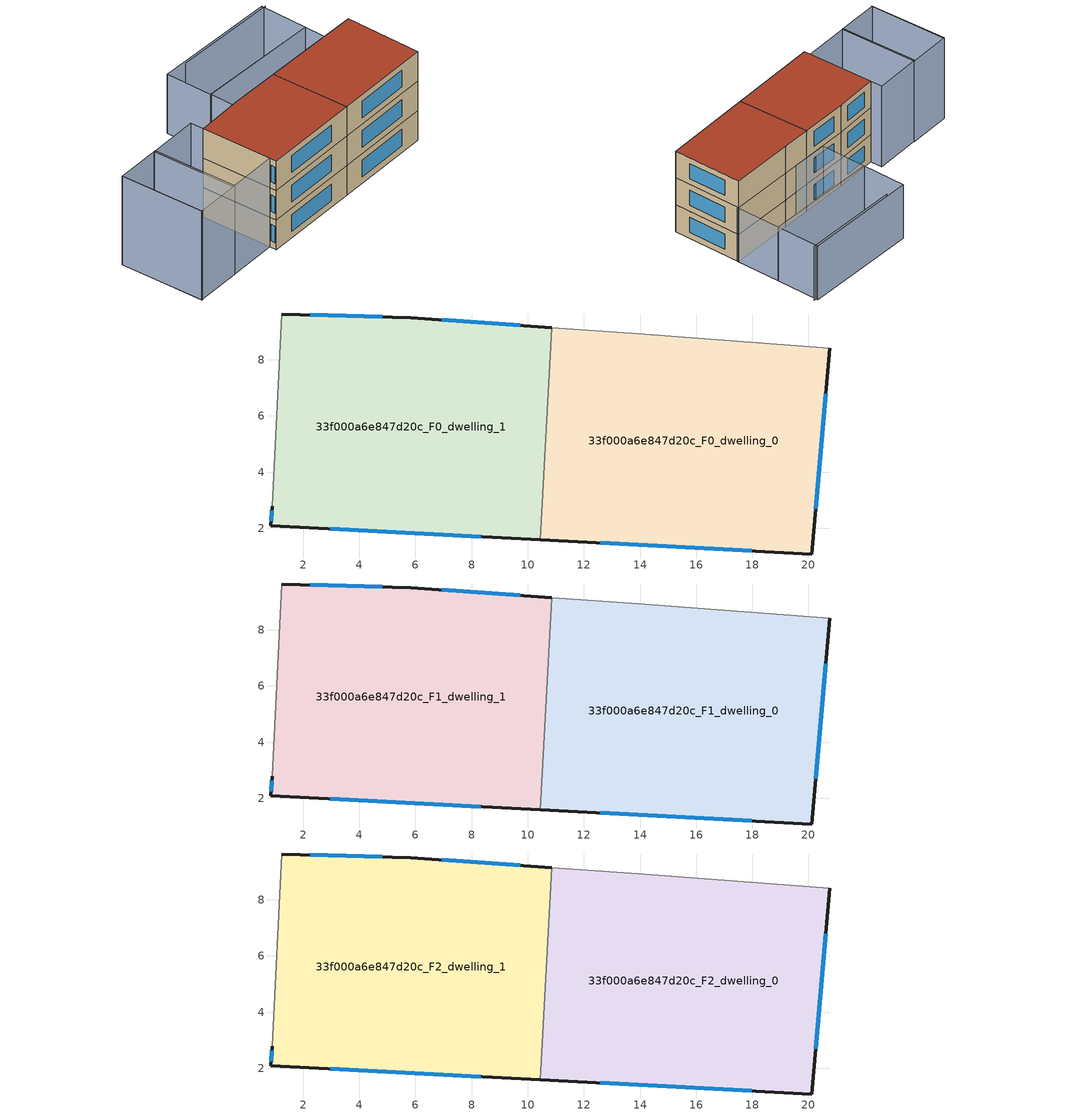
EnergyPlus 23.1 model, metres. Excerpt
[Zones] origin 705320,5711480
33f000a6e847d20c_F0_dwelling_0
 floor ground (EU_floor_Construction): 20.75,8.41 20.11,1.08 10.45,1.59 10.85,9.14 13.93,8.92 z0
 wall outside (EU_wall_Construction): 10.45,1.59 20.11,1.08 20.75,8.41 z0:3
 wall adiabatic (EU_wall_Construction): 20.75,8.41 13.93,8.92 10.85,9.14 z0:3
 wall to 33f000a6e847d20c_F0_dwelling_1 (EU_wall_Construction): 10.85,9.14 10.45,1.59 z0:3
 window (EU_Window_Construction): 20.25,2.7 20.61,6.79 / 12.59,1.48 17.98,1.2 z0.66:2.34
33f000a6e847d20c_F0_dwelling_1
 floor ground (EU_floor_Construction): 10.85,9.14 10.45,1.59 0.85,2.1 0.9,2.78 1.25,9.63 5.83,9.5 z0
 wall outside (EU_wall_Construction): 10.85,9.14 5.83,9.5 1.25,9.63 / 0.9,2.78 0.85,2.1 10.45,1.59 z0:3
 wall adiabatic (EU_wall_Construction): 1.25,9.63 0.9,2.78 z0:3
 window (EU_Window_Construction): 4.82,9.53 2.26,9.6 / 9.74,9.22 6.94,9.42 / 2.97,1.99 8.33,1.71 / 0.89,2.63 0.86,2.25 z0.66:2.34
33f000a6e847d20c_F1_dwelling_0
 floor to 33f000a6e847d20c_F0_dwelling_0 (EU_floor_Construction): 20.75,8.41 20.11,1.08 10.45,1.59 10.85,9.14 13.93,8.92 z3
 wall outside (EU_wall_Construction): 10.45,1.59 20.11,1.08 20.75,8.41 z3:6
 wall adiabatic (EU_wall_Construction): 20.75,8.41 13.93,8.92 10.85,9.14 z3:6
 wall to 33f000a6e847d20c_F1_dwelling_1 (EU_wall_Construction): 10.85,9.14 10.45,1.59 z3:6
 window (EU_Window_Construction): 20.25,2.7 20.61,6.79 / 12.59,1.48 17.98,1.2 z3.66:5.34
33f000a6e847d20c_F1_dwelling_1
 floor to 33f000a6e847d20c_F0_dwelling_1 (EU_floor_Construction): 10.85,9.14 10.45,1.59 0.85,2.1 0.9,2.78 1.25,9.63 5.83,9.5 z3
 wall outside (EU_wall_Construction): 10.85,9.14 5.83,9.5 1.25,9.63 / 0.9,2.78 0.85,2.1 10.45,1.59 z3:6
 wall adiabatic (EU_wall_Construction): 1.25,9.63 0.9,2.78 z3:6
 window (EU_Window_Construction): 4.82,9.53 2.26,9.6 / 9.74,9.22 6.94,9.42 / 2.97,1.99 8.33,1.71 / 0.89,2.63 0.86,2.25 z3.66:5.34
33f000a6e847d20c_F2_dwelling_0
 floor to 33f000a6e847d20c_F1_dwelling_0 (EU_floor_Construction): 20.75,8.41 20.11,1.08 10.45,1.59 10.85,9.14 13.93,8.92 z6
 wall outside (EU_wall_Construction): 10.45,1.59 20.11,1.08 20.75,8.41 z6:9
 wall adiabatic (EU_wall_Construction): 20.75,8.41 13.93,8.92 10.85,9.14 z6:9
 wall to 33f000a6e847d20c_F2_dwelling_1 (EU_wall_Construction): 10.85,9.14 10.45,1.59 z6:9
 window (EU_Window_Construction): 20.25,2.7 20.61,6.79 / 12.59,1.48 17.98,1.2 z6.66:8.34
 roof outside (EU_roof_Construction): 20.11,1.08 20.75,8.41 13.93,8.92 10.85,9.14 10.45,1.59 z9
33f000a6e847d20c_F2_dwelling_1
 floor to 33f000a6e847d20c_F1_dwelling_1 (EU_floor_Construction): 10.85,9.14 10.45,1.59 0.85,2.1 0.9,2.78 1.25,9.63 5.83,9.5 z6
 wall outside (EU_wall_Construction): 10.85,9.14 5.83,9.5 1.25,9.63 / 0.9,2.78 0.85,2.1 10.45,1.59 z6:9
 wall adiabatic (EU_wall_Construction): 1.25,9.63 0.9,2.78 z6:9
 window (EU_Window_Construction): 4.82,9.53 2.26,9.6 / 9.74,9.22 6.94,9.42 / 2.97,1.99 8.33,1.71 / 0.89,2.63 0.86,2.25 z6.66:8.34
 roof outside (EU_roof_Construction): 10.45,1.59 10.85,9.14 5.83,9.5 1.25,9.63 0.9,2.78 0.85,2.1 z9
shading: -7.96,11.39 -8.41,3.19 / -3.65,11.16 1.32,10.9 / 1.32,10.9 0.9,2.76 / 0.9,2.76 -4.07,3.02 / -4.07,3.02 -3.65,11.16 / -3.91,3.01 -8.41,3.23 / -8.41,3.23 -8.02,11.39 / -8.02,11.39 -3.51,11.17 / -3.51,11.17 -3.91,3.01 z0:9; 21.82,17.42 11.49,18.31 / 9.02,14.17 21.22,13.02 / 21.22,13.02 20.78,8.28 / 20.78,8.28 8.58,9.42 / 8.58,9.42 9.02,14.17 / 21.63,17.63 21.22,13.02 / 21.22,13.02 8.98,14.12 / 8.98,14.12 9.39,18.72 / 9.39,18.72 21.63,17.63 z0:6
[Building]
EU S2 Campaign: North Axis=0; Terrain=City; Solar Distribution=FullExterior
[Site:Location]
London: Latitude=51.5; Longitude=-0.5; Time Zone=0; Elevation=25
[SizingPeriod:WeatherFileDays]
AnnualSizingPeriod: Begin Month=1; Begin Day of Month=1; End Month=12; End Day of Month=31; Day of Week for Start Day=Monday; Use Weather File Daylight Saving Period=No; Use Weather File Rain and Snow Indicators=No
[MATERIAL]
EU_InternalMass_Material: Roughness=MediumRough; Thickness=0.1; Conductivity=1; Density=1800; Specific Heat=900; Thermal Absorptance=0.9; Solar Absorptance=0.7; Visible Absorptance=0.7
[MATERIAL:NOMASS] Roughness=MediumRough; Thermal Absorptance=0.9; Solar Absorptance=0.7; Visible Absorptance=0.7
Name | Thermal Resistance
EU_wall_NoMass | 3.05077
EU_roof_NoMass; EU_floor_NoMass | 3.35585
[WINDOWMATERIAL:SIMPLEGLAZINGSYSTEM]
EU_Window_SimpleGlazing: UFactor=1.88725; Solar Heat Gain Coefficient=0.72; Visible Transmittance=0.72
[CONSTRUCTION]
EU_wall_Construction: EU_wall_NoMass
EU_roof_Construction: EU_roof_NoMass
EU_floor_Construction: EU_floor_NoMass
EU_Window_Construction: EU_Window_SimpleGlazing
EU_InternalMass_Construction: EU_InternalMass_Material
[ZONE] Type=1; Multiplier=1; Ceiling Height=autocalculate; Floor Area=autocalculate; Part of Total Floor Area=Yes
Name | Volume
33f000a6e847d20c_F0_dwelling_0 | 219.242
33f000a6e847d20c_F1_dwelling_0; 33f000a6e847d20c_F2_dwelling_0 | 219.24
33f000a6e847d20c_F0_dwelling_1 | 219.238
33f000a6e847d20c_F1_dwelling_1; 33f000a6e847d20c_F2_dwelling_1 | 219.237
[INTERNALMASS] Construction=EU_InternalMass_Construction
Name | Zone or ZoneList | Surface Area
33f000a6e847d20c_F0_dwelling_0_EU_InternalMass | 33f000a6e847d20c_F0_dwelling_0 | 73.0805
33f000a6e847d20c_F0_dwelling_1_EU_InternalMass | 33f000a6e847d20c_F0_dwelling_1 | 73.0791
33f000a6e847d20c_F1_dwelling_0_EU_InternalMass | 33f000a6e847d20c_F1_dwelling_0 | 73.0805
33f000a6e847d20c_F1_dwelling_1_EU_InternalMass | 33f000a6e847d20c_F1_dwelling_1 | 73.0791
33f000a6e847d20c_F2_dwelling_0_EU_InternalMass | 33f000a6e847d20c_F2_dwelling_0 | 73.0805
33f000a6e847d20c_F2_dwelling_1_EU_InternalMass | 33f000a6e847d20c_F2_dwelling_1 | 73.0791
[OTHEREQUIPMENT] Fuel Type=Electricity; Design Level Calculation Method=Watts/Area; Power per Zone Floor Area=1; Fraction Latent=0; Fraction Radiant=0; Fraction Lost=0; Carbon Dioxide Generation Rate=0; EndUse Subcategory=EU_Step8_InternalGains
Name | Zone or ZoneList or Space or SpaceList | Schedule
EU_Step8_InternalGain_33f000a6e847d20c_F0_dwelling_0_f000 | 33f000a6e847d20c_F0_dwelling_0 | EU_Step8_GainSchedule_33f000a6e847d20c_F0_dwelling_0_f000
EU_Step8_InternalGain_33f000a6e847d20c_F0_dwelling_1_f000 | 33f000a6e847d20c_F0_dwelling_1 | EU_Step8_GainSchedule_33f000a6e847d20c_F0_dwelling_1_f000
EU_Step8_InternalGain_33f000a6e847d20c_F1_dwelling_0_f000 | 33f000a6e847d20c_F1_dwelling_0 | EU_Step8_GainSchedule_33f000a6e847d20c_F1_dwelling_0_f000
EU_Step8_InternalGain_33f000a6e847d20c_F1_dwelling_1_f000 | 33f000a6e847d20c_F1_dwelling_1 | EU_Step8_GainSchedule_33f000a6e847d20c_F1_dwelling_1_f000
EU_Step8_InternalGain_33f000a6e847d20c_F2_dwelling_0_f000 | 33f000a6e847d20c_F2_dwelling_0 | EU_Step8_GainSchedule_33f000a6e847d20c_F2_dwelling_0_f000
EU_Step8_InternalGain_33f000a6e847d20c_F2_dwelling_1_f000 | 33f000a6e847d20c_F2_dwelling_1 | EU_Step8_GainSchedule_33f000a6e847d20c_F2_dwelling_1_f000
[ZONEVENTILATION:DESIGNFLOWRATE] Schedule=EU_AlwaysOn; Design Flow Rate Calculation Method=AirChanges/Hour; Air Changes per Hour=0.496645; Ventilation Type=Natural; Fan Pressure Rise=0; Fan Total Efficiency=1; Constant Term Coefficient=1; Temperature Term Coefficient=0; Velocity Term Coefficient=0; Velocity Squared Term Coefficient=0; Minimum Indoor Temperature=-100; Maximum Indoor Temperature=100; Delta Temperature=-100; Minimum Outdoor Temperature=-100; Maximum Outdoor Temperature=100; Maximum Wind Speed=40
Name | Zone or ZoneList or Space or SpaceList
EU_ConstantAir_33f000a6e847d20c_F0_dwelling_0 | 33f000a6e847d20c_F0_dwelling_0
EU_ConstantAir_33f000a6e847d20c_F0_dwelling_1 | 33f000a6e847d20c_F0_dwelling_1
EU_ConstantAir_33f000a6e847d20c_F1_dwelling_0 | 33f000a6e847d20c_F1_dwelling_0
EU_ConstantAir_33f000a6e847d20c_F1_dwelling_1 | 33f000a6e847d20c_F1_dwelling_1
EU_ConstantAir_33f000a6e847d20c_F2_dwelling_0 | 33f000a6e847d20c_F2_dwelling_0
EU_ConstantAir_33f000a6e847d20c_F2_dwelling_1 | 33f000a6e847d20c_F2_dwelling_1
[HVACTEMPLATE:THERMOSTAT] Constant Heating Setpoint=20; Constant Cooling Setpoint=50
EU_HeatOnly_33f000a6e847d20c_F0_dwelling_0; EU_HeatOnly_33f000a6e847d20c_F0_dwelling_1; EU_HeatOnly_33f000a6e847d20c_F1_dwelling_0; EU_HeatOnly_33f000a6e847d20c_F1_dwelling_1; EU_HeatOnly_33f000a6e847d20c_F2_dwelling_0; EU_HeatOnly_33f000a6e847d20c_F2_dwelling_1
[HVACTEMPLATE:ZONE:IDEALLOADSAIRSYSTEM] System Availability Schedule=EU_AlwaysOn; Maximum Heating Supply Air Temperature=50; Minimum Cooling Supply Air Temperature=13; Maximum Heating Supply Air Humidity Ratio=0.0156; Minimum Cooling Supply Air Humidity Ratio=0.0077; Heating Limit=NoLimit; Cooling Limit=NoLimit; Heating Availability Schedule=EU_AlwaysOn; Cooling Availability Schedule=EU_CoolingOff; Dehumidification Control Type=ConstantSensibleHeatRatio; Cooling Sensible Heat Ratio=0.7; Dehumidification Setpoint=60; Humidification Control Type=None; Humidification Setpoint=30; Outdoor Air Method=None; Outdoor Air Flow Rate per Person=0.00944; Outdoor Air Flow Rate per Zone Floor Area=0; Outdoor Air Flow Rate per Zone=0; Demand Controlled Ventilation Type=None; Outdoor Air Economizer Type=NoEconomizer; Heat Recovery Type=None; Sensible Heat Recovery Effectiveness=0.7; Latent Heat Recovery Effectiveness=0.65
Name | Template Thermostat
33f000a6e847d20c_F0_dwelling_0 | EU_HeatOnly_33f000a6e847d20c_F0_dwelling_0
33f000a6e847d20c_F0_dwelling_1 | EU_HeatOnly_33f000a6e847d20c_F0_dwelling_1
33f000a6e847d20c_F1_dwelling_0 | EU_HeatOnly_33f000a6e847d20c_F1_dwelling_0
33f000a6e847d20c_F1_dwelling_1 | EU_HeatOnly_33f000a6e847d20c_F1_dwelling_1
33f000a6e847d20c_F2_dwelling_0 | EU_HeatOnly_33f000a6e847d20c_F2_dwelling_0
33f000a6e847d20c_F2_dwelling_1 | EU_HeatOnly_33f000a6e847d20c_F2_dwelling_1
[SIZING:ZONE] Zone Cooling Design Supply Air Temperature Input Method=SupplyAirTemperature; Zone Cooling Design Supply Air Temperature=13; Zone Heating Design Supply Air Temperature Input Method=SupplyAirTemperature; Zone Heating Design Supply Air Temperature=50; Zone Cooling Design Supply Air Humidity Ratio=0.008; Zone Heating Design Supply Air Humidity Ratio=0.008; Cooling Design Air Flow Method=DesignDay; Cooling Design Air Flow Rate=0; Cooling Minimum Air Flow per Zone Floor Area=0.000762; Cooling Minimum Air Flow=0; Cooling Minimum Air Flow Fraction=0.2; Heating Design Air Flow Method=DesignDay; Heating Design Air Flow Rate=0; Heating Maximum Air Flow per Zone Floor Area=0.002032; Heating Maximum Air Flow=0.141576; Heating Maximum Air Flow Fraction=0.3; Account for Dedicated Outdoor Air System=No; Dedicated Outdoor Air System Control Strategy=NeutralSupplyAir; Dedicated Outdoor Air Low Setpoint Temperature for Design=autosize; Dedicated Outdoor Air High Setpoint Temperature for Design=autosize; Zone Load Sizing Method=Sensible Load Only No Latent Load; Zone Latent Cooling Design Supply Air Humidity Ratio Input Method=HumidityRatioDifference; Zone Cooling Design Supply Air Humidity Ratio Difference=0.005; Zone Latent Heating Design Supply Air Humidity Ratio Input Method=HumidityRatioDifference; Zone Humidification Design Supply Air Humidity Ratio Difference=0.005
33f000a6e847d20c_F0_dwelling_0; 33f000a6e847d20c_F0_dwelling_1; 33f000a6e847d20c_F1_dwelling_0; 33f000a6e847d20c_F1_dwelling_1; 33f000a6e847d20c_F2_dwelling_0; 33f000a6e847d20c_F2_dwelling_1
[SCHEDULE:CONSTANT]
Name | Hourly Value
EU_AlwaysOn | 1
EU_CoolingOff | 0
[SCHEDULE:FILE] Column Number=1; Rows to Skip at Top=0; Number of Hours of Data=8760; Column Separator=Comma; Interpolate to Timestep=No; Minutes per Item=60; Adjust Schedule for Daylight Savings=Yes
Name | File
EU_Step8_GainSchedule_33f000a6e847d20c_F0_dwelling_0_f000 | ../../schedules/33f000a6e847d20c/33f000a6e847d20c_F0_dwelling_0_f000_gain.csv
EU_Step8_GainSchedule_33f000a6e847d20c_F0_dwelling_1_f000 | ../../schedules/33f000a6e847d20c/33f000a6e847d20c_F0_dwelling_1_f000_gain.csv
EU_Step8_GainSchedule_33f000a6e847d20c_F1_dwelling_0_f000 | ../../schedules/33f000a6e847d20c/33f000a6e847d20c_F1_dwelling_0_f000_gain.csv
EU_Step8_GainSchedule_33f000a6e847d20c_F1_dwelling_1_f000 | ../../schedules/33f000a6e847d20c/33f000a6e847d20c_F1_dwelling_1_f000_gain.csv
EU_Step8_GainSchedule_33f000a6e847d20c_F2_dwelling_0_f000 | ../../schedules/33f000a6e847d20c/33f000a6e847d20c_F2_dwelling_0_f000_gain.csv
EU_Step8_GainSchedule_33f000a6e847d20c_F2_dwelling_1_f000 | ../../schedules/33f000a6e847d20c/33f000a6e847d20c_F2_dwelling_1_f000_gain.csv
